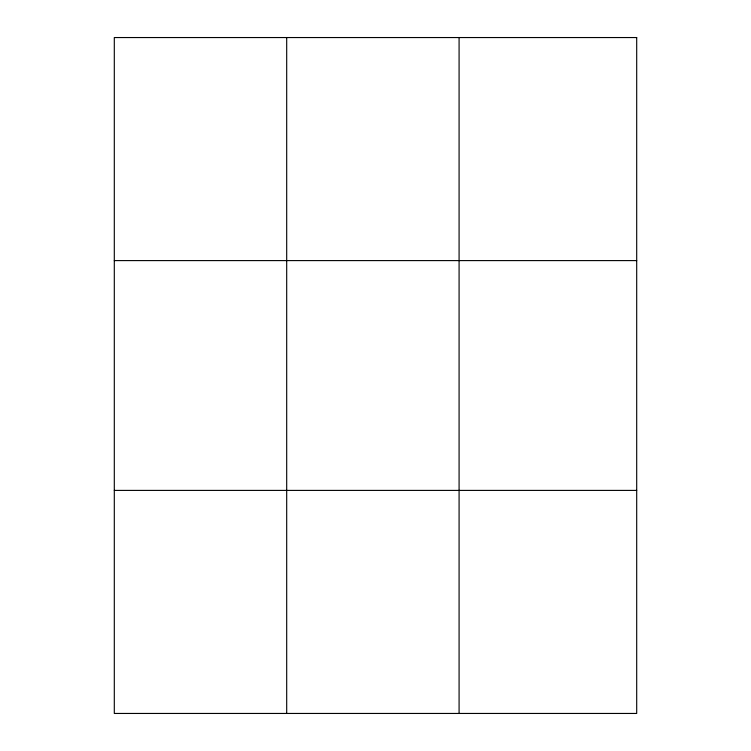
<?xml version="1.0" encoding="UTF-8"?>
<svg xmlns="http://www.w3.org/2000/svg" width="751" height="751" viewBox="0 0 751 751"><rect width="100%" height="100%" fill="white"/><g stroke="black" fill="none" stroke-linecap="round" stroke-linejoin="round"><path stroke-width="1.13" d="M286.694 37.55L286.694 713.45M459.086 37.55L459.086 713.45M114.302 260.597L636.698 260.597M114.302 490.403L636.698 490.403M636.698 37.55L636.698 713.45L114.302 713.45L114.302 37.55L636.698 37.55"/></g></svg>
